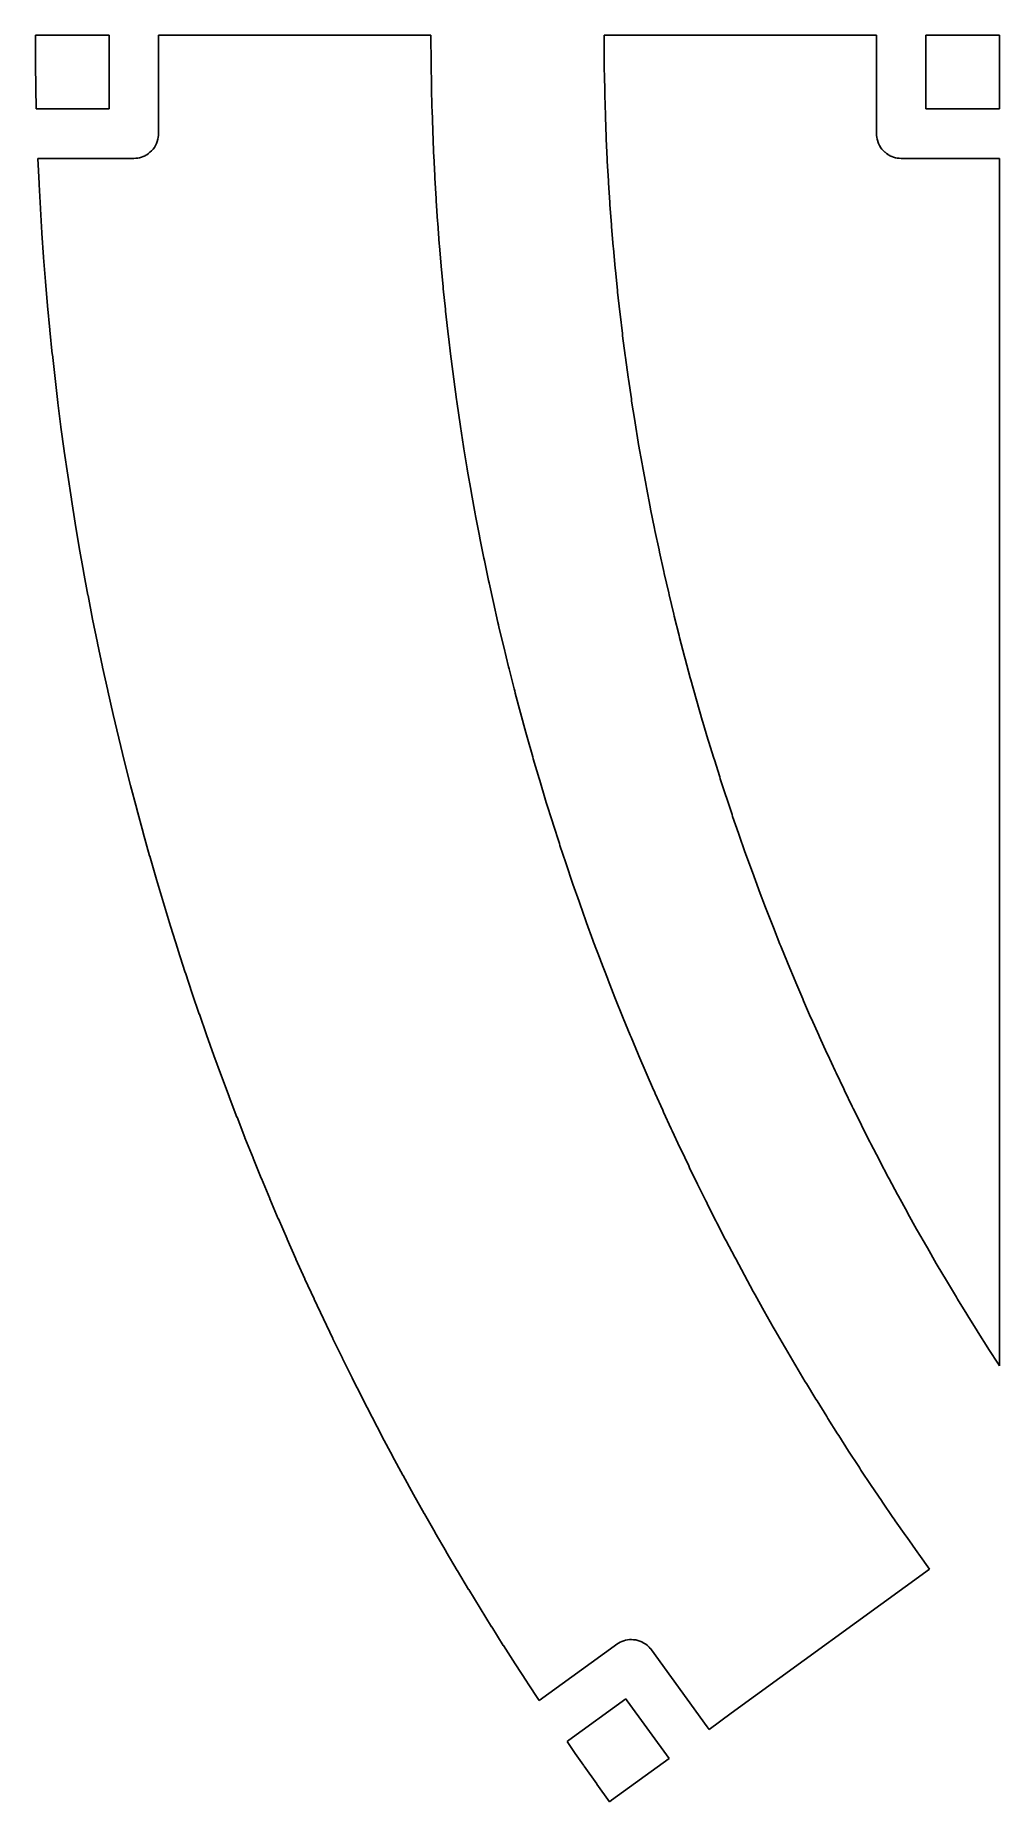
# Model space of a CAD drawing. Header units: millimetres. Extents: x -390 to -195, y 243 to 600.
import ezdxf

# ---------------------------------------------------------------- set-up
doc = ezdxf.new("R2010")
doc.units = ezdxf.units.MM
doc.layers.add('Mesh_cs', color=7, linetype='CONTINUOUS')

msp = doc.modelspace()

# ---------------------------------------------------------------- linework, layer by layer
at = {"layer": 'Mesh_cs'}
for p, q in [((-390, 600.148, 11.9), (-389.993, 597.161, 11.9)), ((-389.503, 600.148, 11.9), (-390, 600.148, 11.9)), ((-389.993, 597.161, 11.9), (-389.992, 597.125, 11.9)), ((-389.992, 597.125, 11.9), (-389.97, 594.138, 11.9)), ((-375.1, 600.148, 11.9), (-389.503, 600.148, 11.9)), ((-375.1, 585.745, 11.9), (-375.1, 600.148, 11.9)), ((-359.59, 600.148, 11.9), (-365.1, 600.148, 11.9)), ((-365.1, 600.148, 11.9), (-365.1, 580.912, 11.9)), ((-310, 600.148, 11.9), (-359.59, 600.148, 11.9)), ((-309.999, 599.875, 11.9), (-310, 600.148, 11.9)), ((-309.993, 597.418, 11.9), (-309.999, 599.875, 11.9)), ((-309.991, 597.145, 11.9), (-309.993, 597.418, 11.9)), ((-309.972, 594.686, 11.9), (-309.991, 597.145, 11.9)), ((-274.987, 596.688, 11.9), (-275, 600.148, 11.9)), ((-275, 600.148, 11.9), (-225.41, 600.148, 11.9)), ((-225.41, 600.148, 11.9), (-219.9, 600.148, 11.9)), ((-219.9, 600.148, 11.9), (-219.9, 580.912, 11.9)), ((-209.9, 585.745, 11.9), (-209.9, 600.148, 11.9)), ((-209.9, 600.148, 11.9), (-195.497, 600.148, 11.9)), ((-195.497, 600.148, 11.9), (-195, 600.148, 11.9)), ((-195, 600.148, 11.9), (-195, 599.652, 11.9)), ((-195, 599.652, 11.9), (-195, 585.248, 11.9)), ((-389.97, 594.138, 11.9), (-389.97, 594.102, 11.9)), ((-389.97, 594.102, 11.9), (-389.91, 589.701, 11.9)), ((-309.965, 594.227, 11.9), (-309.972, 594.686, 11.9)), ((-309.904, 590.094, 11.9), (-309.965, 594.227, 11.9)), ((-274.985, 596.304, 11.9), (-274.987, 596.688, 11.9)), ((-274.944, 592.841, 11.9), (-274.985, 596.304, 11.9)), ((-389.91, 589.701, 11.9), (-389.907, 589.538, 11.9)), ((-309.894, 589.635, 11.9), (-309.904, 590.094, 11.9)), ((-274.94, 592.456, 11.9), (-274.944, 592.841, 11.9)), ((-274.86, 588.462, 11.9), (-274.94, 592.456, 11.9)), ((-389.907, 589.538, 11.9), (-389.817, 585.248, 11.9)), ((-309.797, 585.502, 11.9), (-309.894, 589.635, 11.9)), ((-274.851, 588.019, 11.9), (-274.86, 588.462, 11.9)), ((-274.735, 584.026, 11.9), (-274.851, 588.019, 11.9)), ((-389.817, 585.248, 11.9), (-375.591, 585.248, 11.9)), ((-375.591, 585.248, 11.9), (-375.1, 585.248, 11.9)), ((-375.1, 585.248, 11.9), (-375.1, 585.745, 11.9)), ((-309.782, 585.043, 11.9), (-309.797, 585.502, 11.9)), ((-309.649, 580.912, 11.9), (-309.782, 585.043, 11.9)), ((-274.722, 583.582, 11.9), (-274.735, 584.026, 11.9)), ((-274.569, 579.591, 11.9), (-274.722, 583.582, 11.9)), ((-209.9, 585.248, 11.9), (-209.9, 585.745, 11.9)), ((-195.497, 585.248, 11.9), (-209.9, 585.248, 11.9)), ((-195, 585.248, 11.9), (-195.497, 585.248, 11.9)), ((-365.229, 579.119, 11.9), (-365.349, 578.689, 11.9)), ((-365.148, 579.557, 11.9), (-365.229, 579.119, 11.9)), ((-365.112, 579.902, 11.9), (-365.148, 579.557, 11.9)), ((-365.111, 579.916, 11.9), (-365.112, 579.902, 11.9)), ((-365.1, 580.248, 11.9), (-365.111, 579.916, 11.9)), ((-365.1, 580.912, 11.9), (-365.1, 580.248, 11.9)), ((-309.481, 576.781, 11.9), (-309.649, 580.912, 11.9)), ((-274.553, 579.147, 11.9), (-274.569, 579.591, 11.9)), ((-274.364, 575.157, 11.9), (-274.553, 579.147, 11.9)), ((-219.9, 580.912, 11.9), (-219.9, 580.248, 11.9)), ((-219.9, 580.248, 11.9), (-219.889, 579.916, 11.9)), ((-219.889, 579.916, 11.9), (-219.888, 579.902, 11.9)), ((-219.888, 579.902, 11.9), (-219.854, 579.57, 11.9)), ((-219.854, 579.57, 11.9), (-219.852, 579.557, 11.9)), ((-219.852, 579.557, 11.9), (-219.773, 579.132, 11.9)), ((-219.773, 579.132, 11.9), (-219.771, 579.119, 11.9)), ((-219.771, 579.119, 11.9), (-219.655, 578.702, 11.9)), ((-368.926, 575.389, 11.9), (-368.94, 575.385, 11.9)), ((-368.551, 575.494, 11.9), (-368.926, 575.389, 11.9)), ((-368.187, 575.63, 11.9), (-368.551, 575.494, 11.9)), ((-367.82, 575.799, 11.9), (-368.187, 575.63, 11.9)), ((-367.807, 575.805, 11.9), (-367.82, 575.799, 11.9)), ((-367.468, 575.997, 11.9), (-367.807, 575.805, 11.9)), ((-367.134, 576.224, 11.9), (-367.468, 575.997, 11.9)), ((-366.819, 576.476, 11.9), (-367.134, 576.224, 11.9)), ((-366.495, 576.784, 11.9), (-366.819, 576.476, 11.9)), ((-366.201, 577.119, 11.9), (-366.495, 576.784, 11.9)), ((-365.938, 577.478, 11.9), (-366.201, 577.119, 11.9)), ((-365.708, 577.86, 11.9), (-365.938, 577.478, 11.9)), ((-365.701, 577.872, 11.9), (-365.708, 577.86, 11.9)), ((-365.507, 578.273, 11.9), (-365.701, 577.872, 11.9)), ((-365.349, 578.689, 11.9), (-365.507, 578.273, 11.9)), ((-309.462, 576.323, 11.9), (-309.481, 576.781, 11.9)), ((-309.439, 575.864, 11.9), (-309.462, 576.323, 11.9)), ((-309.235, 571.735, 11.9), (-309.439, 575.864, 11.9)), ((-219.655, 578.702, 11.9), (-219.651, 578.689, 11.9)), ((-219.651, 578.689, 11.9), (-219.498, 578.285, 11.9)), ((-219.498, 578.285, 11.9), (-219.493, 578.273, 11.9)), ((-219.493, 578.273, 11.9), (-219.305, 577.884, 11.9)), ((-219.305, 577.884, 11.9), (-219.299, 577.872, 11.9)), ((-219.299, 577.872, 11.9), (-219.292, 577.86, 11.9)), ((-219.292, 577.86, 11.9), (-219.07, 577.489, 11.9)), ((-219.07, 577.489, 11.9), (-219.062, 577.478, 11.9)), ((-219.062, 577.478, 11.9), (-218.808, 577.129, 11.9)), ((-218.808, 577.129, 11.9), (-218.799, 577.119, 11.9)), ((-218.799, 577.119, 11.9), (-218.515, 576.794, 11.9)), ((-218.515, 576.794, 11.9), (-218.505, 576.784, 11.9)), ((-218.505, 576.784, 11.9), (-218.193, 576.486, 11.9)), ((-218.193, 576.486, 11.9), (-218.181, 576.476, 11.9)), ((-218.181, 576.476, 11.9), (-217.878, 576.232, 11.9)), ((-217.878, 576.232, 11.9), (-217.866, 576.224, 11.9)), ((-217.866, 576.224, 11.9), (-217.544, 576.005, 11.9)), ((-217.544, 576.005, 11.9), (-217.532, 575.997, 11.9)), ((-217.532, 575.997, 11.9), (-217.193, 575.805, 11.9)), ((-217.193, 575.805, 11.9), (-217.18, 575.799, 11.9)), ((-217.18, 575.799, 11.9), (-216.827, 575.635, 11.9)), ((-216.827, 575.635, 11.9), (-216.813, 575.63, 11.9)), ((-216.813, 575.63, 11.9), (-216.449, 575.494, 11.9)), ((-216.449, 575.494, 11.9), (-216.074, 575.389, 11.9)), ((-216.074, 575.389, 11.9), (-216.06, 575.385, 11.9)), ((-370.746, 575.248, 11.9), (-389.49, 575.248, 11.9)), ((-389.49, 575.248, 11.9), (-389.381, 572.716, 11.9)), ((-389.381, 572.716, 11.9), (-389.26, 570.183, 11.9)), ((-370.1, 575.248, 11.9), (-370.746, 575.248, 11.9)), ((-370.089, 575.249, 11.9), (-370.1, 575.248, 11.9)), ((-369.7, 575.264, 11.9), (-370.089, 575.249, 11.9)), ((-369.689, 575.266, 11.9), (-369.7, 575.264, 11.9)), ((-369.302, 575.312, 11.9), (-369.689, 575.266, 11.9)), ((-369.287, 575.315, 11.9), (-369.302, 575.312, 11.9)), ((-368.94, 575.385, 11.9), (-369.287, 575.315, 11.9)), ((-274.343, 574.714, 11.9), (-274.364, 575.157, 11.9)), ((-274.119, 570.726, 11.9), (-274.343, 574.714, 11.9)), ((-216.06, 575.385, 11.9), (-215.713, 575.315, 11.9)), ((-215.713, 575.315, 11.9), (-215.698, 575.312, 11.9)), ((-215.698, 575.312, 11.9), (-215.311, 575.266, 11.9)), ((-215.311, 575.266, 11.9), (-215.3, 575.264, 11.9)), ((-215.3, 575.264, 11.9), (-214.911, 575.249, 11.9)), ((-214.911, 575.249, 11.9), (-214.9, 575.248, 11.9)), ((-214.9, 575.248, 11.9), (-195.663, 575.248, 11.9)), ((-195.663, 575.248, 11.9), (-195, 575.248, 11.9)), ((-195, 575.248, 11.9), (-195, 550.816, 11.9)), ((-389.26, 570.183, 11.9), (-389.253, 570.022, 11.9)), ((-389.253, 570.022, 11.9), (-389.251, 569.981, 11.9)), ((-389.251, 569.981, 11.9), (-388.989, 565.1, 11.9)), ((-309.208, 571.277, 11.9), (-309.235, 571.735, 11.9)), ((-308.968, 567.15, 11.9), (-309.208, 571.277, 11.9)), ((-274.095, 570.282, 11.9), (-274.119, 570.726, 11.9)), ((-273.835, 566.296, 11.9), (-274.095, 570.282, 11.9)), ((-388.989, 565.1, 11.9), (-388.987, 565.06, 11.9)), ((-388.987, 565.06, 11.9), (-388.685, 560.181, 11.9)), ((-308.937, 566.692, 11.9), (-308.968, 567.15, 11.9)), ((-308.661, 562.567, 11.9), (-308.937, 566.692, 11.9)), ((-273.806, 565.853, 11.9), (-273.835, 566.296, 11.9)), ((-273.51, 561.869, 11.9), (-273.806, 565.853, 11.9)), ((-308.626, 562.109, 11.9), (-308.661, 562.567, 11.9)), ((-308.314, 557.987, 11.9), (-308.626, 562.109, 11.9)), ((-273.477, 561.427, 11.9), (-273.51, 561.869, 11.9)), ((-273.145, 557.446, 11.9), (-273.477, 561.427, 11.9)), ((-388.685, 560.181, 11.9), (-388.682, 560.14, 11.9)), ((-388.682, 560.14, 11.9), (-388.341, 555.264, 11.9)), ((-308.275, 557.529, 11.9), (-308.314, 557.987, 11.9)), ((-307.927, 553.41, 11.9), (-308.275, 557.529, 11.9)), ((-388.341, 555.264, 11.9), (-388.338, 555.223, 11.9)), ((-388.338, 555.223, 11.9), (-387.957, 550.349, 11.9)), ((-273.109, 557.003, 11.9), (-273.145, 557.446, 11.9)), ((-272.741, 553.025, 11.9), (-273.109, 557.003, 11.9)), ((-307.543, 549.293, 11.9), (-307.927, 553.41, 11.9)), ((-272.7, 552.583, 11.9), (-272.741, 553.025, 11.9)), ((-272.297, 548.609, 11.9), (-272.7, 552.583, 11.9)), ((-195, 550.816, 11.9), (-195, 330.922, 11.9)), ((-387.957, 550.349, 11.9), (-387.954, 550.309, 11.9)), ((-387.954, 550.309, 11.9), (-387.534, 545.438, 11.9)), ((-307.501, 548.836, 11.9), (-307.543, 549.293, 11.9)), ((-307.081, 544.723, 11.9), (-307.501, 548.836, 11.9)), ((-272.252, 548.167, 11.9), (-272.297, 548.609, 11.9)), ((-271.813, 544.196, 11.9), (-272.252, 548.167, 11.9)), ((-387.534, 545.438, 11.9), (-387.53, 545.398, 11.9)), ((-387.53, 545.398, 11.9), (-387.07, 540.531, 11.9)), ((-307.035, 544.266, 11.9), (-307.081, 544.723, 11.9)), ((-306.984, 543.809, 11.9), (-307.035, 544.266, 11.9)), ((-306.529, 539.7, 11.9), (-306.984, 543.809, 11.9)), ((-271.764, 543.755, 11.9), (-271.813, 544.196, 11.9)), ((-271.289, 539.788, 11.9), (-271.764, 543.755, 11.9)), ((-387.07, 540.531, 11.9), (-387.066, 540.49, 11.9)), ((-387.066, 540.49, 11.9), (-386.567, 535.627, 11.9)), ((-306.474, 539.244, 11.9), (-306.529, 539.7, 11.9)), ((-271.237, 539.347, 11.9), (-271.289, 539.788, 11.9)), ((-305.983, 535.139, 11.9), (-306.474, 539.244, 11.9)), ((-270.726, 535.385, 11.9), (-271.237, 539.347, 11.9)), ((-386.567, 535.627, 11.9), (-386.562, 535.586, 11.9)), ((-386.562, 535.586, 11.9), (-386.024, 530.728, 11.9)), ((-305.924, 534.683, 11.9), (-305.983, 535.139, 11.9)), ((-305.397, 530.583, 11.9), (-305.924, 534.683, 11.9)), ((-270.669, 534.945, 11.9), (-270.726, 535.385, 11.9)), ((-270.123, 530.987, 11.9), (-270.669, 534.945, 11.9)), ((-386.024, 530.728, 11.9), (-386.019, 530.687, 11.9)), ((-386.019, 530.687, 11.9), (-385.441, 525.832, 11.9)), ((-304.835, 526.487, 11.9), (-305.397, 530.583, 11.9)), ((-270.062, 530.547, 11.9), (-270.123, 530.987, 11.9)), ((-269.48, 526.594, 11.9), (-270.062, 530.547, 11.9)), ((-385.441, 525.832, 11.9), (-385.436, 525.792, 11.9)), ((-385.436, 525.792, 11.9), (-384.819, 520.942, 11.9)), ((-304.772, 526.031, 11.9), (-304.835, 526.487, 11.9)), ((-304.706, 525.577, 11.9), (-304.772, 526.031, 11.9)), ((-304.108, 521.486, 11.9), (-304.706, 525.577, 11.9)), ((-269.416, 526.155, 11.9), (-269.48, 526.594, 11.9)), ((-268.798, 522.207, 11.9), (-269.416, 526.155, 11.9)), ((-268.73, 521.769, 11.9), (-268.798, 522.207, 11.9)), ((-384.819, 520.942, 11.9), (-384.813, 520.901, 11.9)), ((-384.813, 520.901, 11.9), (-384.157, 516.057, 11.9)), ((-304.037, 521.032, 11.9), (-304.108, 521.486, 11.9)), ((-303.403, 516.946, 11.9), (-304.037, 521.032, 11.9)), ((-268.077, 517.827, 11.9), (-268.73, 521.769, 11.9)), ((-384.157, 516.057, 11.9), (-384.151, 516.016, 11.9)), ((-384.151, 516.016, 11.9), (-383.455, 511.177, 11.9)), ((-303.329, 516.493, 11.9), (-303.403, 516.946, 11.9)), ((-302.66, 512.412, 11.9), (-303.329, 516.493, 11.9)), ((-268.004, 517.389, 11.9), (-268.077, 517.827, 11.9)), ((-267.316, 513.453, 11.9), (-268.004, 517.389, 11.9)), ((-383.455, 511.177, 11.9), (-383.449, 511.137, 11.9)), ((-383.449, 511.137, 11.9), (-382.714, 506.303, 11.9)), ((-302.581, 511.96, 11.9), (-302.66, 512.412, 11.9)), ((-301.877, 507.885, 11.9), (-302.581, 511.96, 11.9)), ((-267.239, 513.016, 11.9), (-267.316, 513.453, 11.9)), ((-266.515, 509.086, 11.9), (-267.239, 513.016, 11.9)), ((-301.794, 507.433, 11.9), (-301.877, 507.885, 11.9)), ((-266.435, 508.649, 11.9), (-266.515, 509.086, 11.9)), ((-265.676, 504.726, 11.9), (-266.435, 508.649, 11.9)), ((-382.714, 506.303, 11.9), (-382.708, 506.263, 11.9)), ((-382.708, 506.263, 11.9), (-381.933, 501.436, 11.9)), ((-301.054, 503.365, 11.9), (-301.794, 507.433, 11.9)), ((-265.591, 504.291, 11.9), (-265.676, 504.726, 11.9)), ((-264.797, 500.374, 11.9), (-265.591, 504.291, 11.9)), ((-381.933, 501.436, 11.9), (-381.927, 501.395, 11.9)), ((-381.927, 501.395, 11.9), (-381.113, 496.574, 11.9)), ((-300.968, 502.914, 11.9), (-301.054, 503.365, 11.9)), ((-300.192, 498.852, 11.9), (-300.968, 502.914, 11.9)), ((-264.708, 499.939, 11.9), (-264.797, 500.374, 11.9)), ((-300.102, 498.402, 11.9), (-300.192, 498.852, 11.9)), ((-299.291, 494.347, 11.9), (-300.102, 498.402, 11.9)), ((-263.879, 496.03, 11.9), (-264.708, 499.939, 11.9)), ((-381.113, 496.574, 11.9), (-381.106, 496.534, 11.9)), ((-381.106, 496.534, 11.9), (-380.254, 491.719, 11.9)), ((-299.197, 493.897, 11.9), (-299.291, 494.347, 11.9)), ((-298.351, 489.849, 11.9), (-299.197, 493.897, 11.9)), ((-263.786, 495.596, 11.9), (-263.879, 496.03, 11.9)), ((-262.921, 491.695, 11.9), (-263.786, 495.596, 11.9)), ((-380.254, 491.719, 11.9), (-380.246, 491.679, 11.9)), ((-380.246, 491.679, 11.9), (-379.355, 486.872, 11.9)), ((-298.253, 489.401, 11.9), (-298.351, 489.849, 11.9)), ((-262.825, 491.261, 11.9), (-262.921, 491.695, 11.9)), ((-261.925, 487.368, 11.9), (-262.825, 491.261, 11.9)), ((-379.355, 486.872, 11.9), (-379.347, 486.831, 11.9)), ((-379.347, 486.831, 11.9), (-378.417, 482.031, 11.9)), ((-297.372, 485.36, 11.9), (-298.253, 489.401, 11.9)), ((-261.825, 486.935, 11.9), (-261.925, 487.368, 11.9)), ((-260.89, 483.05, 11.9), (-261.825, 486.935, 11.9)), ((-296.455, 481.328, 11.9), (-297.372, 485.36, 11.9)), ((-260.786, 482.618, 11.9), (-260.89, 483.05, 11.9)), ((-259.816, 478.741, 11.9), (-260.786, 482.618, 11.9)), ((-378.417, 482.031, 11.9), (-378.409, 481.991, 11.9)), ((-378.409, 481.991, 11.9), (-377.439, 477.199, 11.9)), ((-296.353, 480.88, 11.9), (-296.455, 481.328, 11.9)), ((-296.248, 480.433, 11.9), (-296.353, 480.88, 11.9)), ((-295.296, 476.408, 11.9), (-296.248, 480.433, 11.9)), ((-377.439, 477.199, 11.9), (-377.431, 477.159, 11.9)), ((-377.431, 477.159, 11.9), (-376.423, 472.374, 11.9)), ((-294.309, 472.392, 11.9), (-295.296, 476.408, 11.9)), ((-259.708, 478.311, 11.9), (-259.816, 478.741, 11.9)), ((-258.703, 474.443, 11.9), (-259.708, 478.311, 11.9)), ((-376.423, 472.374, 11.9), (-376.414, 472.334, 11.9)), ((-376.414, 472.334, 11.9), (-375.367, 467.558, 11.9)), ((-294.2, 471.946, 11.9), (-294.309, 472.392, 11.9)), ((-293.178, 467.938, 11.9), (-294.2, 471.946, 11.9)), ((-258.591, 474.013, 11.9), (-258.703, 474.443, 11.9)), ((-257.552, 470.154, 11.9), (-258.591, 474.013, 11.9)), ((-257.436, 469.725, 11.9), (-257.552, 470.154, 11.9)), ((-256.361, 465.876, 11.9), (-257.436, 469.725, 11.9)), ((-375.367, 467.558, 11.9), (-375.358, 467.518, 11.9)), ((-375.358, 467.518, 11.9), (-374.272, 462.75, 11.9)), ((-293.065, 467.493, 11.9), (-293.178, 467.938, 11.9)), ((-292.947, 467.049, 11.9), (-293.065, 467.493, 11.9)), ((-291.891, 463.05, 11.9), (-292.947, 467.049, 11.9)), ((-256.242, 465.448, 11.9), (-256.361, 465.876, 11.9)), ((-255.133, 461.609, 11.9), (-256.242, 465.448, 11.9)), ((-374.272, 462.75, 11.9), (-374.263, 462.71, 11.9)), ((-374.263, 462.71, 11.9), (-373.138, 457.952, 11.9)), ((-290.8, 459.061, 11.9), (-291.891, 463.05, 11.9)), ((-255.01, 461.182, 11.9), (-255.133, 461.609, 11.9)), ((-253.982, 457.735, 11.9), (-255.01, 461.182, 11.9)), ((-373.138, 457.952, 11.9), (-373.129, 457.912, 11.9)), ((-373.129, 457.912, 11.9), (-371.966, 453.162, 11.9)), ((-290.679, 458.618, 11.9), (-290.8, 459.061, 11.9)), ((-290.553, 458.176, 11.9), (-290.679, 458.618, 11.9)), ((-289.428, 454.196, 11.9), (-290.553, 458.176, 11.9)), ((-253.867, 457.352, 11.9), (-253.982, 457.735, 11.9)), ((-289.299, 453.755, 11.9), (-289.428, 454.196, 11.9)), ((-252.812, 453.913, 11.9), (-253.867, 457.352, 11.9)), ((-252.694, 453.531, 11.9), (-252.812, 453.913, 11.9)), ((-371.966, 453.162, 11.9), (-371.956, 453.122, 11.9)), ((-371.956, 453.122, 11.9), (-370.754, 448.383, 11.9)), ((-288.138, 449.785, 11.9), (-289.299, 453.755, 11.9)), ((-251.611, 450.101, 11.9), (-252.694, 453.531, 11.9)), ((-370.754, 448.383, 11.9), (-370.744, 448.343, 11.9)), ((-370.744, 448.343, 11.9), (-369.504, 443.613, 11.9)), ((-288.005, 449.345, 11.9), (-288.138, 449.785, 11.9)), ((-286.81, 445.386, 11.9), (-288.005, 449.345, 11.9)), ((-251.49, 449.72, 11.9), (-251.611, 450.101, 11.9)), ((-250.379, 446.299, 11.9), (-251.49, 449.72, 11.9)), ((-369.504, 443.613, 11.9), (-369.494, 443.573, 11.9)), ((-369.494, 443.573, 11.9), (-368.215, 438.853, 11.9)), ((-286.674, 444.947, 11.9), (-286.81, 445.386, 11.9)), ((-285.444, 440.998, 11.9), (-286.674, 444.947, 11.9)), ((-250.255, 445.919, 11.9), (-250.379, 446.299, 11.9)), ((-249.116, 442.507, 11.9), (-250.255, 445.919, 11.9)), ((-285.304, 440.56, 11.9), (-285.444, 440.998, 11.9)), ((-284.04, 436.622, 11.9), (-285.304, 440.56, 11.9)), ((-248.99, 442.127, 11.9), (-249.116, 442.507, 11.9)), ((-247.823, 438.725, 11.9), (-248.99, 442.127, 11.9)), ((-368.215, 438.853, 11.9), (-368.204, 438.813, 11.9)), ((-368.204, 438.813, 11.9), (-366.888, 434.104, 11.9)), ((-283.91, 436.229, 11.9), (-284.04, 436.622, 11.9)), ((-282.744, 432.694, 11.9), (-283.91, 436.229, 11.9)), ((-247.693, 438.346, 11.9), (-247.823, 438.725, 11.9)), ((-246.499, 434.953, 11.9), (-247.693, 438.346, 11.9)), ((-366.888, 434.104, 11.9), (-366.877, 434.064, 11.9)), ((-366.877, 434.064, 11.9), (-365.522, 429.365, 11.9)), ((-282.611, 432.303, 11.9), (-282.744, 432.694, 11.9)), ((-246.366, 434.576, 11.9), (-246.499, 434.953, 11.9)), ((-245.144, 431.192, 11.9), (-246.366, 434.576, 11.9)), ((-365.522, 429.365, 11.9), (-365.51, 429.326, 11.9)), ((-365.51, 429.326, 11.9), (-364.118, 424.638, 11.9)), ((-281.416, 428.777, 11.9), (-282.611, 432.303, 11.9)), ((-245.008, 430.816, 11.9), (-245.144, 431.192, 11.9)), ((-243.759, 427.443, 11.9), (-245.008, 430.816, 11.9)), ((-281.281, 428.386, 11.9), (-281.416, 428.777, 11.9)), ((-280.059, 424.87, 11.9), (-281.281, 428.386, 11.9)), ((-243.62, 427.068, 11.9), (-243.759, 427.443, 11.9)), ((-242.344, 423.705, 11.9), (-243.62, 427.068, 11.9)), ((-364.118, 424.638, 11.9), (-364.106, 424.599, 11.9)), ((-364.106, 424.599, 11.9), (-362.675, 419.923, 11.9)), ((-279.92, 424.48, 11.9), (-280.059, 424.87, 11.9)), ((-278.67, 420.973, 11.9), (-279.92, 424.48, 11.9)), ((-242.202, 423.331, 11.9), (-242.344, 423.705, 11.9)), ((-240.898, 419.978, 11.9), (-242.202, 423.331, 11.9)), ((-362.675, 419.923, 11.9), (-362.663, 419.883, 11.9)), ((-362.663, 419.883, 11.9), (-361.194, 415.219, 11.9)), ((-278.528, 420.585, 11.9), (-278.67, 420.973, 11.9)), ((-277.251, 417.088, 11.9), (-278.528, 420.585, 11.9)), ((-240.753, 419.605, 11.9), (-240.898, 419.978, 11.9)), ((-239.422, 416.263, 11.9), (-240.753, 419.605, 11.9)), ((-361.194, 415.219, 11.9), (-361.182, 415.18, 11.9)), ((-361.182, 415.18, 11.9), (-359.675, 410.527, 11.9)), ((-277.106, 416.7, 11.9), (-277.251, 417.088, 11.9)), ((-275.802, 413.214, 11.9), (-277.106, 416.7, 11.9)), ((-239.274, 415.891, 11.9), (-239.422, 416.263, 11.9)), ((-237.916, 412.56, 11.9), (-239.274, 415.891, 11.9)), ((-275.654, 412.827, 11.9), (-275.802, 413.214, 11.9)), ((-274.323, 409.351, 11.9), (-275.654, 412.827, 11.9)), ((-237.765, 412.19, 11.9), (-237.916, 412.56, 11.9)), ((-236.38, 408.869, 11.9), (-237.765, 412.19, 11.9)), ((-359.675, 410.527, 11.9), (-359.664, 410.492, 11.9)), ((-359.664, 410.492, 11.9), (-358.276, 406.315, 11.9)), ((-274.172, 408.966, 11.9), (-274.323, 409.351, 11.9)), ((-272.813, 405.499, 11.9), (-274.172, 408.966, 11.9)), ((-236.226, 408.5, 11.9), (-236.38, 408.869, 11.9)), ((-234.814, 405.191, 11.9), (-236.226, 408.5, 11.9)), ((-358.276, 406.315, 11.9), (-358.264, 406.28, 11.9)), ((-358.264, 406.28, 11.9), (-356.845, 402.113, 11.9)), ((-272.659, 405.115, 11.9), (-272.813, 405.499, 11.9)), ((-271.273, 401.66, 11.9), (-272.659, 405.115, 11.9)), ((-234.657, 404.823, 11.9), (-234.814, 405.191, 11.9)), ((-233.218, 401.526, 11.9), (-234.657, 404.823, 11.9)), ((-356.845, 402.113, 11.9), (-356.833, 402.078, 11.9)), ((-356.833, 402.078, 11.9), (-355.384, 397.922, 11.9)), ((-271.116, 401.277, 11.9), (-271.273, 401.66, 11.9)), ((-269.703, 397.833, 11.9), (-271.116, 401.277, 11.9)), ((-233.058, 401.159, 11.9), (-233.218, 401.526, 11.9)), ((-231.593, 397.873, 11.9), (-233.058, 401.159, 11.9)), ((-355.384, 397.922, 11.9), (-355.372, 397.887, 11.9)), ((-355.372, 397.887, 11.9), (-353.893, 393.741, 11.9)), ((-269.543, 397.451, 11.9), (-269.703, 397.833, 11.9)), ((-268.103, 394.018, 11.9), (-269.543, 397.451, 11.9)), ((-231.43, 397.508, 11.9), (-231.593, 397.873, 11.9)), ((-229.938, 394.234, 11.9), (-231.43, 397.508, 11.9)), ((-353.893, 393.741, 11.9), (-353.88, 393.706, 11.9)), ((-353.88, 393.706, 11.9), (-352.371, 389.572, 11.9)), ((-267.94, 393.638, 11.9), (-268.103, 394.018, 11.9)), ((-266.473, 390.216, 11.9), (-267.94, 393.638, 11.9)), ((-229.772, 393.87, 11.9), (-229.938, 394.234, 11.9)), ((-228.253, 390.608, 11.9), (-229.772, 393.87, 11.9)), ((-352.371, 389.572, 11.9), (-352.358, 389.537, 11.9)), ((-264.979, 386.805, 11.9), (-266.473, 390.216, 11.9)), ((-228.085, 390.246, 11.9), (-228.253, 390.608, 11.9)), ((-226.54, 386.996, 11.9), (-228.085, 390.246, 11.9)), ((-352.358, 389.537, 11.9), (-350.818, 385.413, 11.9)), ((-264.813, 386.426, 11.9), (-264.979, 386.805, 11.9)), ((-264.644, 386.049, 11.9), (-264.813, 386.426, 11.9)), ((-263.124, 382.65, 11.9), (-264.644, 386.049, 11.9)), ((-226.368, 386.635, 11.9), (-226.54, 386.996, 11.9)), ((-224.796, 383.398, 11.9), (-226.368, 386.635, 11.9)), ((-350.818, 385.413, 11.9), (-350.805, 385.379, 11.9)), ((-350.805, 385.379, 11.9), (-349.235, 381.266, 11.9)), ((-262.952, 382.274, 11.9), (-263.124, 382.65, 11.9)), ((-224.622, 383.039, 11.9), (-224.796, 383.398, 11.9)), ((-223.024, 379.815, 11.9), (-224.622, 383.039, 11.9)), ((-349.235, 381.266, 11.9), (-349.222, 381.232, 11.9)), ((-349.222, 381.232, 11.9), (-347.622, 377.131, 11.9)), ((-261.405, 378.887, 11.9), (-262.952, 382.274, 11.9)), ((-261.23, 378.512, 11.9), (-261.405, 378.887, 11.9)), ((-222.847, 379.456, 11.9), (-223.024, 379.815, 11.9)), ((-221.223, 376.245, 11.9), (-222.847, 379.456, 11.9)), ((-347.622, 377.131, 11.9), (-347.609, 377.096, 11.9)), ((-347.609, 377.096, 11.9), (-345.979, 373.007, 11.9)), ((-259.656, 375.137, 11.9), (-261.23, 378.512, 11.9)), ((-221.042, 375.888, 11.9), (-221.223, 376.245, 11.9)), ((-219.393, 372.69, 11.9), (-221.042, 375.888, 11.9)), ((-345.979, 373.007, 11.9), (-345.965, 372.973, 11.9)), ((-345.965, 372.973, 11.9), (-344.306, 368.896, 11.9)), ((-259.479, 374.764, 11.9), (-259.656, 375.137, 11.9)), ((-257.879, 371.401, 11.9), (-259.479, 374.764, 11.9)), ((-219.209, 372.335, 11.9), (-219.393, 372.69, 11.9)), ((-217.534, 369.151, 11.9), (-219.209, 372.335, 11.9)), ((-344.306, 368.896, 11.9), (-344.292, 368.861, 11.9)), ((-344.292, 368.861, 11.9), (-342.602, 364.796, 11.9)), ((-257.698, 371.029, 11.9), (-257.879, 371.401, 11.9)), ((-256.072, 367.68, 11.9), (-257.698, 371.029, 11.9)), ((-217.347, 368.797, 11.9), (-217.534, 369.151, 11.9)), ((-215.646, 365.626, 11.9), (-217.347, 368.797, 11.9)), ((-342.602, 364.796, 11.9), (-342.588, 364.762, 11.9)), ((-342.588, 364.762, 11.9), (-340.869, 360.71, 11.9)), ((-254.419, 364.343, 11.9), (-256.072, 367.68, 11.9)), ((-215.457, 365.274, 11.9), (-215.646, 365.626, 11.9)), ((-213.73, 362.117, 11.9), (-215.457, 365.274, 11.9)), ((-254.236, 363.972, 11.9), (-254.419, 364.343, 11.9)), ((-254.049, 363.603, 11.9), (-254.236, 363.972, 11.9)), ((-252.371, 360.279, 11.9), (-254.049, 363.603, 11.9)), ((-213.538, 361.766, 11.9), (-213.73, 362.117, 11.9)), ((-211.785, 358.623, 11.9), (-213.538, 361.766, 11.9)), ((-340.869, 360.71, 11.9), (-340.855, 360.676, 11.9)), ((-340.855, 360.676, 11.9), (-339.106, 356.635, 11.9)), ((-252.181, 359.911, 11.9), (-252.371, 360.279, 11.9)), ((-250.477, 356.6, 11.9), (-252.181, 359.911, 11.9)), ((-211.59, 358.274, 11.9), (-211.785, 358.623, 11.9)), ((-209.812, 355.145, 11.9), (-211.59, 358.274, 11.9)), ((-339.106, 356.635, 11.9), (-339.091, 356.602, 11.9)), ((-339.091, 356.602, 11.9), (-337.313, 352.574, 11.9)), ((-250.284, 356.234, 11.9), (-250.477, 356.6, 11.9)), ((-248.554, 352.937, 11.9), (-250.284, 356.234, 11.9)), ((-209.614, 354.797, 11.9), (-209.812, 355.145, 11.9)), ((-207.811, 351.683, 11.9), (-209.614, 354.797, 11.9)), ((-337.313, 352.574, 11.9), (-337.298, 352.54, 11.9)), ((-337.298, 352.54, 11.9), (-335.491, 348.526, 11.9)), ((-248.359, 352.572, 11.9), (-248.554, 352.937, 11.9)), ((-246.602, 349.288, 11.9), (-248.359, 352.572, 11.9)), ((-207.61, 351.337, 11.9), (-207.811, 351.683, 11.9)), ((-205.782, 348.238, 11.9), (-207.61, 351.337, 11.9)), ((-335.491, 348.526, 11.9), (-335.475, 348.493, 11.9)), ((-335.475, 348.493, 11.9), (-333.639, 344.492, 11.9)), ((-244.82, 346.018, 11.9), (-246.602, 349.288, 11.9)), ((-205.578, 347.893, 11.9), (-205.782, 348.238, 11.9)), ((-203.724, 344.809, 11.9), (-205.578, 347.893, 11.9)), ((-333.639, 344.492, 11.9), (-333.623, 344.458, 11.9)), ((-333.623, 344.458, 11.9), (-331.758, 340.47, 11.9)), ((-244.622, 345.655, 11.9), (-244.82, 346.018, 11.9)), ((-244.421, 345.293, 11.9), (-244.622, 345.655, 11.9)), ((-242.614, 342.038, 11.9), (-244.421, 345.293, 11.9)), ((-203.518, 344.466, 11.9), (-203.724, 344.809, 11.9)), ((-201.64, 341.396, 11.9), (-203.518, 344.466, 11.9)), ((-331.758, 340.47, 11.9), (-331.742, 340.437, 11.9)), ((-331.742, 340.437, 11.9), (-329.847, 336.463, 11.9)), ((-240.781, 338.796, 11.9), (-242.614, 342.038, 11.9)), ((-201.431, 341.055, 11.9), (-201.64, 341.396, 11.9)), ((-199.527, 338.001, 11.9), (-201.431, 341.055, 11.9)), ((-329.847, 336.463, 11.9), (-329.831, 336.43, 11.9)), ((-329.831, 336.43, 11.9), (-327.907, 332.47, 11.9)), ((-240.577, 338.436, 11.9), (-240.781, 338.796, 11.9)), ((-240.371, 338.077, 11.9), (-240.577, 338.436, 11.9)), ((-238.512, 334.85, 11.9), (-240.371, 338.077, 11.9)), ((-199.316, 337.662, 11.9), (-199.527, 338.001, 11.9)), ((-197.385, 334.619, 11.9), (-199.316, 337.662, 11.9)), ((-327.907, 332.47, 11.9), (-327.891, 332.437, 11.9)), ((-327.891, 332.437, 11.9), (-325.938, 328.491, 11.9)), ((-238.303, 334.493, 11.9), (-238.512, 334.85, 11.9)), ((-236.419, 331.281, 11.9), (-238.303, 334.493, 11.9)), ((-197.17, 334.281, 11.9), (-197.385, 334.619, 11.9)), ((-195.217, 331.258, 11.9), (-197.17, 334.281, 11.9)), ((-236.207, 330.925, 11.9), (-236.419, 331.281, 11.9)), ((-234.298, 327.728, 11.9), (-236.207, 330.925, 11.9)), ((-195, 330.922, 11.9), (-195.217, 331.258, 11.9)), ((-325.938, 328.491, 11.9), (-325.921, 328.458, 11.9)), ((-325.921, 328.458, 11.9), (-323.94, 324.526, 11.9)), ((-234.083, 327.374, 11.9), (-234.298, 327.728, 11.9)), ((-232.149, 324.191, 11.9), (-234.083, 327.374, 11.9)), ((-323.94, 324.526, 11.9), (-323.923, 324.493, 11.9)), ((-323.923, 324.493, 11.9), (-321.913, 320.576, 11.9)), ((-231.931, 323.839, 11.9), (-232.149, 324.191, 11.9)), ((-229.973, 320.672, 11.9), (-231.931, 323.839, 11.9)), ((-321.913, 320.576, 11.9), (-321.896, 320.543, 11.9)), ((-321.896, 320.543, 11.9), (-319.857, 316.641, 11.9)), ((-229.752, 320.321, 11.9), (-229.973, 320.672, 11.9)), ((-227.769, 317.169, 11.9), (-229.752, 320.321, 11.9)), ((-319.857, 316.641, 11.9), (-319.84, 316.608, 11.9)), ((-319.84, 316.608, 11.9), (-317.772, 312.721, 11.9)), ((-227.545, 316.821, 11.9), (-227.769, 317.169, 11.9)), ((-225.537, 313.684, 11.9), (-227.545, 316.821, 11.9)), ((-317.772, 312.721, 11.9), (-317.755, 312.688, 11.9)), ((-317.755, 312.688, 11.9), (-315.659, 308.816, 11.9)), ((-223.504, 310.564, 11.9), (-225.537, 313.684, 11.9)), ((-315.659, 308.816, 11.9), (-315.641, 308.784, 11.9)), ((-315.641, 308.784, 11.9), (-313.517, 304.927, 11.9)), ((-223.278, 310.217, 11.9), (-223.504, 310.564, 11.9)), ((-223.05, 309.872, 11.9), (-223.278, 310.217, 11.9)), ((-220.992, 306.767, 11.9), (-223.05, 309.872, 11.9)), ((-313.517, 304.927, 11.9), (-313.5, 304.895, 11.9)), ((-313.5, 304.895, 11.9), (-311.347, 301.053, 11.9)), ((-218.911, 303.678, 11.9), (-220.992, 306.767, 11.9)), ((-311.347, 301.053, 11.9), (-311.329, 301.021, 11.9)), ((-311.329, 301.021, 11.9), (-309.149, 297.196, 11.9)), ((-218.68, 303.335, 11.9), (-218.911, 303.678, 11.9)), ((-216.574, 300.263, 11.9), (-218.68, 303.335, 11.9)), ((-216.34, 299.922, 11.9), (-216.574, 300.263, 11.9)), ((-309.149, 297.196, 11.9), (-309.131, 297.163, 11.9)), ((-309.131, 297.163, 11.9), (-306.923, 293.354, 11.9)), ((-216.103, 299.582, 11.9), (-216.34, 299.922, 11.9)), ((-213.973, 296.526, 11.9), (-216.103, 299.582, 11.9)), ((-306.923, 293.354, 11.9), (-306.904, 293.322, 11.9)), ((-306.904, 293.322, 11.9), (-304.668, 289.529, 11.9)), ((-213.734, 296.188, 11.9), (-213.973, 296.526, 11.9)), ((-211.577, 293.146, 11.9), (-213.734, 296.188, 11.9)), ((-211.335, 292.81, 11.9), (-211.577, 293.146, 11.9)), ((-304.668, 289.529, 11.9), (-304.649, 289.497, 11.9)), ((-304.649, 289.497, 11.9), (-302.386, 285.72, 11.9)), ((-249.277, 260.64, 11.9), (-209.158, 289.788, 11.9)), ((-209.158, 289.788, 11.9), (-211.335, 292.81, 11.9)), ((-302.386, 285.72, 11.9), (-302.367, 285.688, 11.9)), ((-302.367, 285.688, 11.9), (-300.076, 281.928, 11.9)), ((-300.076, 281.928, 11.9), (-300.056, 281.896, 11.9)), ((-300.056, 281.896, 11.9), (-297.738, 278.153, 11.9)), ((-297.738, 278.153, 11.9), (-297.718, 278.121, 11.9)), ((-297.718, 278.121, 11.9), (-295.373, 274.395, 11.9)), ((-271.383, 275.183, 11.9), (-271.018, 275.318, 11.9)), ((-271.018, 275.318, 11.9), (-270.644, 275.423, 11.9)), ((-270.644, 275.423, 11.9), (-270.247, 275.501, 11.9)), ((-270.247, 275.501, 11.9), (-270.233, 275.504, 11.9)), ((-270.233, 275.504, 11.9), (-269.846, 275.547, 11.9)), ((-269.846, 275.547, 11.9), (-269.443, 275.561, 11.9)), ((-269.443, 275.561, 11.9), (-269.039, 275.542, 11.9)), ((-269.039, 275.542, 11.9), (-268.596, 275.483, 11.9)), ((-268.596, 275.483, 11.9), (-268.162, 275.385, 11.9)), ((-268.162, 275.385, 11.9), (-267.737, 275.249, 11.9)), ((-267.737, 275.249, 11.9), (-267.327, 275.075, 11.9)), ((-295.373, 274.395, 11.9), (-295.353, 274.363, 11.9)), ((-295.353, 274.363, 11.9), (-292.98, 270.654, 11.9)), ((-288.102, 263.209, 11.9), (-272.938, 274.227, 11.9)), ((-272.938, 274.227, 11.9), (-272.416, 274.607, 11.9)), ((-272.416, 274.607, 11.9), (-272.406, 274.613, 11.9)), ((-272.406, 274.613, 11.9), (-272.083, 274.829, 11.9)), ((-272.083, 274.829, 11.9), (-272.073, 274.834, 11.9)), ((-272.073, 274.834, 11.9), (-271.732, 275.024, 11.9)), ((-271.732, 275.024, 11.9), (-271.719, 275.03, 11.9)), ((-271.719, 275.03, 11.9), (-271.397, 275.178, 11.9)), ((-271.397, 275.178, 11.9), (-271.383, 275.183, 11.9)), ((-267.327, 275.075, 11.9), (-267.315, 275.07, 11.9)), ((-267.315, 275.07, 11.9), (-266.922, 274.86, 11.9)), ((-266.922, 274.86, 11.9), (-266.549, 274.615, 11.9)), ((-266.549, 274.615, 11.9), (-266.2, 274.338, 11.9)), ((-266.2, 274.338, 11.9), (-265.877, 274.032, 11.9)), ((-265.877, 274.032, 11.9), (-265.645, 273.773, 11.9)), ((-265.645, 273.773, 11.9), (-265.636, 273.763, 11.9)), ((-265.636, 273.763, 11.9), (-265.432, 273.5, 11.9)), ((-265.432, 273.5, 11.9), (-254.125, 257.938, 11.9)), ((-292.98, 270.654, 11.9), (-292.96, 270.623, 11.9)), ((-292.96, 270.623, 11.9), (-290.558, 266.927, 11.9)), ((-290.558, 266.927, 11.9), (-290.468, 266.791, 11.9)), ((-290.468, 266.791, 11.9), (-288.102, 263.209, 11.9)), ((-282.093, 255.215, 11.9), (-270.583, 263.577, 11.9)), ((-270.583, 263.577, 11.9), (-270.291, 263.176, 11.9)), ((-270.291, 263.176, 11.9), (-261.825, 251.523, 11.9)), ((-254.125, 257.938, 11.9), (-253.735, 257.401, 11.9)), ((-253.735, 257.401, 11.9), (-249.277, 260.64, 11.9)), ((-282.489, 254.927, 11.9), (-282.093, 255.215, 11.9)), ((-280.83, 252.534, 11.9), (-282.489, 254.927, 11.9)), ((-279.159, 250.149, 11.9), (-280.83, 252.534, 11.9)), ((-261.825, 251.523, 11.9), (-273.477, 243.057, 11.9)), ((-279.044, 249.985, 11.9), (-279.159, 250.149, 11.9)), ((-279.023, 249.954, 11.9), (-279.044, 249.985, 11.9)), ((-276.475, 246.365, 11.9), (-279.023, 249.954, 11.9)), ((-276.453, 246.335, 11.9), (-276.475, 246.365, 11.9)), ((-273.879, 242.765, 11.9), (-276.453, 246.335, 11.9)), ((-273.477, 243.057, 11.9), (-273.879, 242.765, 11.9))]:
    msp.add_line(p, q, dxfattribs=at)

doc.saveas('drawing.dxf')
